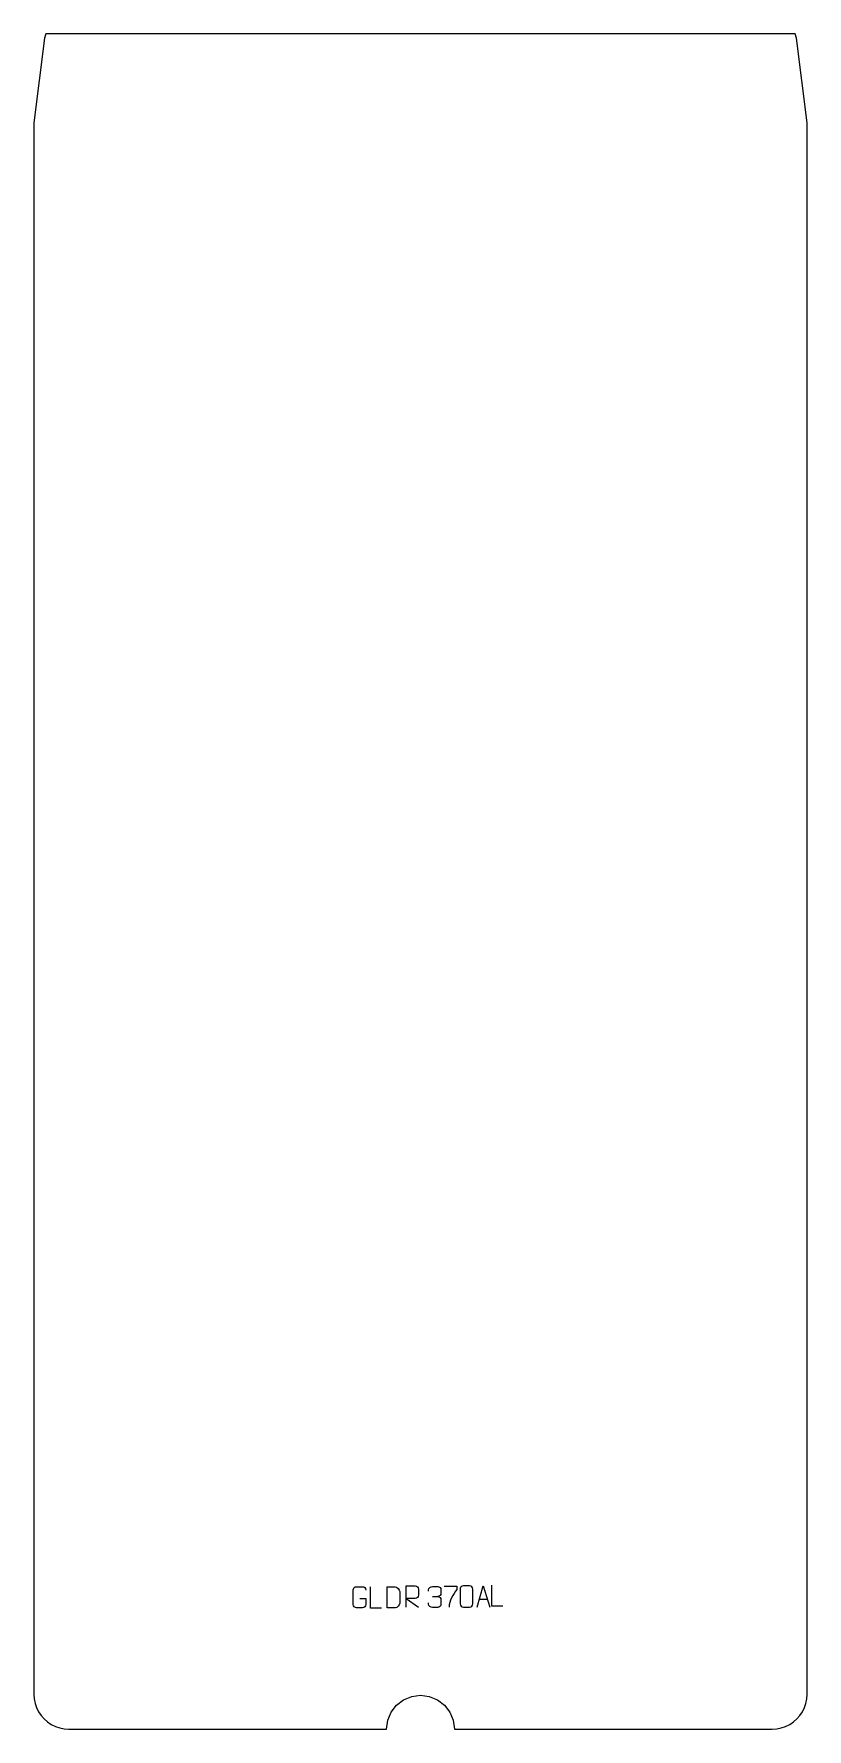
# Model space of a CAD drawing. Header units: millimetres. Extents: x -456 to 456, y -1332 to 668.
import ezdxf

# ---------------------------------------------------------------- set-up
doc = ezdxf.new("R2010")
doc.units = ezdxf.units.MM
doc.header["$MEASUREMENT"] = 0
doc.layers.add('layer 1', color=7, linetype='Continuous')

msp = doc.modelspace()

# ---------------------------------------------------------------- linework, layer by layer
at = {"layer": 'layer 1', "color": 242, "lineweight": 9}
msp.add_open_spline([(425.6122, -1330.4017), (425.6122, -1330.4017), (420.3517, -1331.4471), (420.3517, -1331.4471), (420.3517, -1331.4471), (420.3517, -1331.4471), (415.0007, -1331.7983), (415.0007, -1331.7983), (415.0007, -1331.7983), (415.0007, -1331.7983), (39.9999, -1331.7983), (39.9999, -1331.7983), (39.9999, -1331.7983), (39.9999, -1331.7983), (38.6365, -1321.4452), (38.6365, -1321.4452), (38.6365, -1321.4452), (38.6365, -1321.4452), (34.6412, -1311.798), (34.6412, -1311.798), (34.6412, -1311.798), (34.6412, -1311.798), (28.2847, -1303.5142), (28.2847, -1303.5142), (28.2847, -1303.5142), (28.2847, -1303.5142), (20.001, -1297.1578), (20.001, -1297.1578), (20.001, -1297.1578), (20.001, -1297.1578), (10.3525, -1293.1612), (10.3525, -1293.1612), (10.3525, -1293.1612), (10.3525, -1293.1612), (0.0007, -1291.7987), (0.0007, -1291.7987), (0.0007, -1291.7987), (0.0007, -1291.7987), (-10.3525, -1293.1612), (-10.3525, -1293.1612), (-10.3525, -1293.1612), (-10.3525, -1293.1612), (-20, -1297.1578), (-20, -1297.1578), (-20, -1297.1578), (-20, -1297.1578), (-28.2847, -1303.5142), (-28.2847, -1303.5142), (-28.2847, -1303.5142), (-28.2847, -1303.5142), (-34.6411, -1311.798), (-34.6411, -1311.798), (-34.6411, -1311.798), (-34.6411, -1311.798), (-38.6367, -1321.4452), (-38.6367, -1321.4452), (-38.6367, -1321.4452), (-38.6367, -1321.4452), (-40.0002, -1331.7983), (-40.0002, -1331.7983), (-40.0002, -1331.7983), (-40.0002, -1331.7983), (-414.9994, -1331.7983), (-414.9994, -1331.7983), (-414.9994, -1331.7983), (-414.9994, -1331.7983), (-420.3517, -1331.4471), (-420.3517, -1331.4471), (-420.3517, -1331.4471), (-420.3517, -1331.4471), (-425.6112, -1330.4017), (-425.6112, -1330.4017), (-425.6112, -1330.4017), (-425.6112, -1330.4017), (-430.6898, -1328.6777), (-430.6898, -1328.6777), (-430.6898, -1328.6777), (-430.6898, -1328.6777), (-435.4997, -1326.3056), (-435.4997, -1326.3056), (-435.4997, -1326.3056), (-435.4997, -1326.3056), (-439.9586, -1323.3258), (-439.9586, -1323.3258), (-439.9586, -1323.3258), (-439.9586, -1323.3258), (-443.9919, -1319.7903), (-443.9919, -1319.7903), (-443.9919, -1319.7903), (-443.9919, -1319.7903), (-447.5274, -1315.758), (-447.5274, -1315.758), (-447.5274, -1315.758), (-447.5274, -1315.758), (-450.5072, -1311.298), (-450.5072, -1311.298), (-450.5072, -1311.298), (-450.5072, -1311.298), (-452.8784, -1306.4882), (-452.8784, -1306.4882), (-452.8784, -1306.4882), (-452.8784, -1306.4882), (-454.6034, -1301.4096), (-454.6034, -1301.4096), (-454.6034, -1301.4096), (-454.6034, -1301.4096), (-455.6487, -1296.15), (-455.6487, -1296.15), (-455.6487, -1296.15), (-455.6487, -1296.15), (-455.9998, -1290.7991), (-455.9998, -1290.7991), (-455.9998, -1290.7991), (-455.9998, -1290.7991), (-455.9998, 563.2012), (-455.9998, 563.2012), (-455.9998, 563.2012), (-455.9998, 563.2012), (-443.5, 663.2006), (-443.5, 663.2006), (-443.5, 663.2006), (-443.5, 663.2006), (-442.0746, 668.2013), (-442.0746, 668.2013), (-442.0746, 668.2013), (-442.0746, 668.2013), (442.0746, 668.2013), (442.0746, 668.2013), (442.0746, 668.2013), (442.0746, 668.2013), (443.4997, 663.2006), (443.4997, 663.2006), (443.4997, 663.2006), (443.4997, 663.2006), (455.9999, 563.2012), (455.9999, 563.2012), (455.9999, 563.2012), (455.9999, 563.2012), (455.9999, -1290.7991), (455.9999, -1290.7991), (455.9999, -1290.7991), (455.9999, -1290.7991), (455.6488, -1296.15), (455.6488, -1296.15), (455.6488, -1296.15), (455.6488, -1296.15), (454.6031, -1301.4096), (454.6031, -1301.4096), (454.6031, -1301.4096), (454.6031, -1301.4096), (452.8794, -1306.4882), (452.8794, -1306.4882), (452.8794, -1306.4882), (452.8794, -1306.4882), (450.5069, -1311.298), (450.5069, -1311.298), (450.5069, -1311.298), (450.5069, -1311.298), (447.5271, -1315.758), (447.5271, -1315.758), (447.5271, -1315.758), (447.5271, -1315.758), (443.9916, -1319.7903), (443.9916, -1319.7903), (443.9916, -1319.7903), (443.9916, -1319.7903), (439.9596, -1323.3258), (439.9596, -1323.3258), (439.9596, -1323.3258), (439.9596, -1323.3258), (435.4997, -1326.3056), (435.4997, -1326.3056), (435.4997, -1326.3056), (435.4997, -1326.3056), (430.6899, -1328.6777), (430.6899, -1328.6777), (430.6899, -1328.6777), (430.6899, -1328.6777), (425.6122, -1330.4017), (425.6122, -1330.4017)], degree=3, knots=[0, 0, 0, 0, 0.02173913, 0.02173913, 0.02173913, 0.02173913, 0.043478261, 0.043478261, 0.043478261, 0.043478261, 0.065217391, 0.065217391, 0.065217391, 0.065217391, 0.086956522, 0.086956522, 0.086956522, 0.086956522, 0.108695652, 0.108695652, 0.108695652, 0.108695652, 0.130434783, 0.130434783, 0.130434783, 0.130434783, 0.152173913, 0.152173913, 0.152173913, 0.152173913, 0.173913043, 0.173913043, 0.173913043, 0.173913043, 0.195652174, 0.195652174, 0.195652174, 0.195652174, 0.217391304, 0.217391304, 0.217391304, 0.217391304, 0.239130435, 0.239130435, 0.239130435, 0.239130435, 0.260869565, 0.260869565, 0.260869565, 0.260869565, 0.282608696, 0.282608696, 0.282608696, 0.282608696, 0.304347826, 0.304347826, 0.304347826, 0.304347826, 0.326086957, 0.326086957, 0.326086957, 0.326086957, 0.347826087, 0.347826087, 0.347826087, 0.347826087, 0.369565217, 0.369565217, 0.369565217, 0.369565217, 0.391304348, 0.391304348, 0.391304348, 0.391304348, 0.413043478, 0.413043478, 0.413043478, 0.413043478, 0.434782609, 0.434782609, 0.434782609, 0.434782609, 0.456521739, 0.456521739, 0.456521739, 0.456521739, 0.47826087, 0.47826087, 0.47826087, 0.47826087, 0.5, 0.5, 0.5, 0.5, 0.52173913, 0.52173913, 0.52173913, 0.52173913, 0.543478261, 0.543478261, 0.543478261, 0.543478261, 0.565217391, 0.565217391, 0.565217391, 0.565217391, 0.586956522, 0.586956522, 0.586956522, 0.586956522, 0.608695652, 0.608695652, 0.608695652, 0.608695652, 0.630434783, 0.630434783, 0.630434783, 0.630434783, 0.652173913, 0.652173913, 0.652173913, 0.652173913, 0.673913043, 0.673913043, 0.673913043, 0.673913043, 0.695652174, 0.695652174, 0.695652174, 0.695652174, 0.717391304, 0.717391304, 0.717391304, 0.717391304, 0.739130435, 0.739130435, 0.739130435, 0.739130435, 0.760869565, 0.760869565, 0.760869565, 0.760869565, 0.782608696, 0.782608696, 0.782608696, 0.782608696, 0.804347826, 0.804347826, 0.804347826, 0.804347826, 0.826086957, 0.826086957, 0.826086957, 0.826086957, 0.847826087, 0.847826087, 0.847826087, 0.847826087, 0.869565217, 0.869565217, 0.869565217, 0.869565217, 0.891304348, 0.891304348, 0.891304348, 0.891304348, 0.913043478, 0.913043478, 0.913043478, 0.913043478, 0.934782609, 0.934782609, 0.934782609, 0.934782609, 0.956521739, 0.956521739, 0.956521739, 0.956521739, 1, 1, 1, 1], dxfattribs=at)
at = {"layer": 'layer 1', "color": 250, "lineweight": 9}
for points, knots in [([(-71.6283, -1177.7799), (-71.6283, -1177.7799), (-64.4602, -1177.7799), (-64.4602, -1177.7799), (-64.4602, -1177.7799), (-64.4602, -1177.7799), (-64.4602, -1184.948), (-64.4602, -1184.948), (-64.4602, -1184.948), (-64.5999, -1187.2714), (-66.2771, -1188.751), (-68.4249, -1188.7618), (-68.4249, -1188.7618), (-70.7567, -1188.7614), (-73.0887, -1188.7614), (-75.4202, -1188.7618), (-75.4202, -1188.7618), (-77.3451, -1188.8672), (-79.3173, -1186.9827), (-79.3061, -1184.9654), (-79.3061, -1184.9654), (-79.3057, -1179.1953), (-79.3057, -1173.4256), (-79.3061, -1167.6563), (-79.3061, -1167.6563), (-79.3019, -1165.5182), (-77.5551, -1163.799), (-75.4028, -1163.8124), (-75.4028, -1163.8124), (-73.0771, -1163.8124), (-70.751, -1163.8124), (-68.4249, -1163.8124), (-68.4249, -1163.8124), (-66.4782, -1163.777), (-64.4868, -1165.2685), (-64.4602, -1167.7062)], [0, 0, 0, 0, 0.1, 0.1, 0.1, 0.1, 0.2, 0.2, 0.2, 0.2, 0.3, 0.3, 0.3, 0.3, 0.4, 0.4, 0.4, 0.4, 0.5, 0.5, 0.5, 0.5, 0.6, 0.6, 0.6, 0.6, 0.7, 0.7, 0.7, 0.7, 0.8, 0.8, 0.8, 0.8, 1, 1, 1, 1]), ([(-46.1825, -1188.9426), (-46.1825, -1188.9426), (-59.1316, -1188.9426), (-59.1316, -1188.9426), (-59.1316, -1188.9426), (-59.1316, -1188.9426), (-59.1316, -1163.989), (-59.1316, -1163.989)], [0, 0, 0, 0, 0.333333333, 0.333333333, 0.333333333, 0.333333333, 1, 1, 1, 1]), ([(-39.2754, -1188.7725), (-36.9436, -1188.7721), (-31.9934, -1188.7961), (-29.6619, -1188.7964), (-29.6619, -1188.7964), (-27.7369, -1188.9018), (-24.4183, -1185.3602), (-24.4295, -1183.3429), (-24.4295, -1183.3429), (-24.4299, -1177.5728), (-24.4299, -1175.4031), (-24.4295, -1169.6338), (-24.4295, -1169.6338), (-24.4338, -1167.4957), (-27.8083, -1163.8356), (-29.9607, -1163.8491), (-29.9607, -1163.8491), (-32.2864, -1163.8491), (-37.0107, -1163.8491), (-39.3368, -1163.8491), (-39.3368, -1163.8491), (-39.3364, -1169.596), (-39.2751, -1183.0252), (-39.2754, -1188.7725)], [0, 0, 0, 0, 0.142857143, 0.142857143, 0.142857143, 0.142857143, 0.285714286, 0.285714286, 0.285714286, 0.285714286, 0.428571429, 0.428571429, 0.428571429, 0.428571429, 0.571428571, 0.571428571, 0.571428571, 0.571428571, 0.714285714, 0.714285714, 0.714285714, 0.714285714, 1, 1, 1, 1]), ([(-17.0462, -1187.872), (-17.0462, -1187.872), (-17.0462, -1162.9185), (-17.0462, -1162.9185), (-17.0462, -1162.9185), (-13.4514, -1162.9185), (-9.8559, -1162.9185), (-6.2607, -1162.9185), (-6.2607, -1162.9185), (-3.9354, -1162.9562), (-2.3781, -1164.4462), (-2.3822, -1166.8126), (-2.3822, -1166.8126), (-2.3826, -1168.8481), (-2.3826, -1171.9075), (-2.3822, -1173.9435), (-2.3822, -1173.9435), (-2.3887, -1175.819), (-4.201, -1177.7608), (-6.2105, -1177.7799), (-6.2105, -1177.7799), (-6.2105, -1177.7799), (-17.0462, -1177.7799), (-17.0462, -1177.7799), (-17.0462, -1177.7799), (-17.0462, -1177.7799), (-2.3915, -1187.872), (-2.3915, -1187.872)], [0, 0, 0, 0, 0.125, 0.125, 0.125, 0.125, 0.25, 0.25, 0.25, 0.25, 0.375, 0.375, 0.375, 0.375, 0.5, 0.5, 0.5, 0.5, 0.625, 0.625, 0.625, 0.625, 0.75, 0.75, 0.75, 0.75, 1, 1, 1, 1]), ([(9.3971, -1169.1605), (9.3971, -1169.1605), (9.3971, -1167.3033), (9.3971, -1167.3033), (9.3971, -1167.3033), (9.3828, -1165.5614), (12.0473, -1163.4433), (14.1064, -1163.466), (14.1064, -1163.466), (16.1705, -1163.466), (18.2345, -1163.466), (20.2982, -1163.466), (20.2982, -1163.466), (22.4927, -1163.4572), (24.091, -1165.304), (24.1354, -1167.2161), (24.1354, -1167.2161), (24.135, -1168.6512), (24.135, -1170.0863), (24.1354, -1171.5218), (24.1354, -1171.5218), (24.0868, -1173.1753), (22.4842, -1175.4053), (20.2859, -1175.3953), (20.2859, -1175.3953), (22.4896, -1175.4065), (24.0976, -1177.2097), (24.1516, -1179.2692), (24.1516, -1179.2692), (24.1512, -1181.0539), (24.1512, -1182.8386), (24.1516, -1184.6237), (24.1516, -1184.6237), (24.1617, -1186.6851), (22.1068, -1188.4482), (20.2859, -1188.4401), (20.2859, -1188.4401), (18.2206, -1188.4398), (16.1554, -1188.4398), (14.0898, -1188.4401), (14.0898, -1188.4401), (11.9212, -1188.4286), (9.3902, -1186.0284), (9.3716, -1184.5666), (9.3716, -1184.5666), (9.3716, -1184.5666), (9.3716, -1182.658), (9.3716, -1182.658)], [0, 0, 0, 0, 0.076923077, 0.076923077, 0.076923077, 0.076923077, 0.153846154, 0.153846154, 0.153846154, 0.153846154, 0.230769231, 0.230769231, 0.230769231, 0.230769231, 0.307692308, 0.307692308, 0.307692308, 0.307692308, 0.384615385, 0.384615385, 0.384615385, 0.384615385, 0.461538462, 0.461538462, 0.461538462, 0.461538462, 0.538461538, 0.538461538, 0.538461538, 0.538461538, 0.615384615, 0.615384615, 0.615384615, 0.615384615, 0.692307692, 0.692307692, 0.692307692, 0.692307692, 0.769230769, 0.769230769, 0.769230769, 0.769230769, 0.846153846, 0.846153846, 0.846153846, 0.846153846, 1, 1, 1, 1]), ([(27.8727, -1163.1712), (27.8727, -1163.1712), (42.6888, -1163.1712), (42.6888, -1163.1712), (42.6888, -1163.1712), (42.6885, -1164.4208), (42.6885, -1165.6704), (42.6888, -1166.9202), (42.6888, -1166.9202), (38.6944, -1172.9173), (33.7792, -1180.7509), (33.7792, -1188.1297)], [0, 0, 0, 0, 0.25, 0.25, 0.25, 0.25, 0.5, 0.5, 0.5, 0.5, 1, 1, 1, 1]), ([(50.6243, -1162.9064), (52.9904, -1162.9064), (55.3569, -1162.9064), (57.7234, -1162.9064), (57.7234, -1162.9064), (59.7039, -1162.8708), (61.7299, -1164.3651), (61.757, -1166.8072), (61.757, -1166.8072), (61.7566, -1172.5646), (61.7566, -1178.3224), (61.757, -1184.0806), (61.757, -1184.0806), (61.6149, -1186.4082), (59.9085, -1187.8905), (57.7234, -1187.9013), (57.7234, -1187.9013), (55.351, -1187.9009), (52.9786, -1187.9009), (50.6066, -1187.9013), (50.6066, -1187.9013), (48.6481, -1188.0069), (46.6417, -1186.119), (46.6531, -1184.098), (46.6531, -1184.098), (46.6535, -1178.3174), (46.6535, -1172.5371), (46.6531, -1166.7573), (46.6531, -1166.7573), (46.6574, -1164.6153), (48.4345, -1162.8928), (50.6243, -1162.9064)], [0, 0, 0, 0, 0.111111111, 0.111111111, 0.111111111, 0.111111111, 0.222222222, 0.222222222, 0.222222222, 0.222222222, 0.333333333, 0.333333333, 0.333333333, 0.333333333, 0.444444444, 0.444444444, 0.444444444, 0.444444444, 0.555555556, 0.555555556, 0.555555556, 0.555555556, 0.666666667, 0.666666667, 0.666666667, 0.666666667, 0.777777778, 0.777777778, 0.777777778, 0.777777778, 1, 1, 1, 1]), ([(66.7345, -1187.8824), (66.7345, -1187.8824), (74.1055, -1162.9289), (74.1055, -1162.9289), (74.1055, -1162.9289), (74.1055, -1162.9289), (81.6754, -1187.8824), (81.6754, -1187.8824)], [0, 0, 0, 0, 0.333333333, 0.333333333, 0.333333333, 0.333333333, 1, 1, 1, 1]), ([(97.0453, -1186.8259), (97.0453, -1186.8259), (84.0962, -1186.8259), (84.0962, -1186.8259), (84.0962, -1186.8259), (84.0962, -1186.8259), (84.0962, -1161.8723), (84.0962, -1161.8723)], [0, 0, 0, 0, 0.333333333, 0.333333333, 0.333333333, 0.333333333, 1, 1, 1, 1])]:
    msp.add_open_spline(points, degree=3, knots=knots, dxfattribs=at)
for points in [[(14.1068, -1175.4057), (14.1068, -1175.4057), (20.3032, -1175.4057), (20.3032, -1175.4057)], [(69.4571, -1178.633), (69.4571, -1178.633), (78.9528, -1178.633), (78.9528, -1178.633)]]:
    msp.add_open_spline(points, degree=3, dxfattribs=at)

doc.saveas('drawing.dxf')
